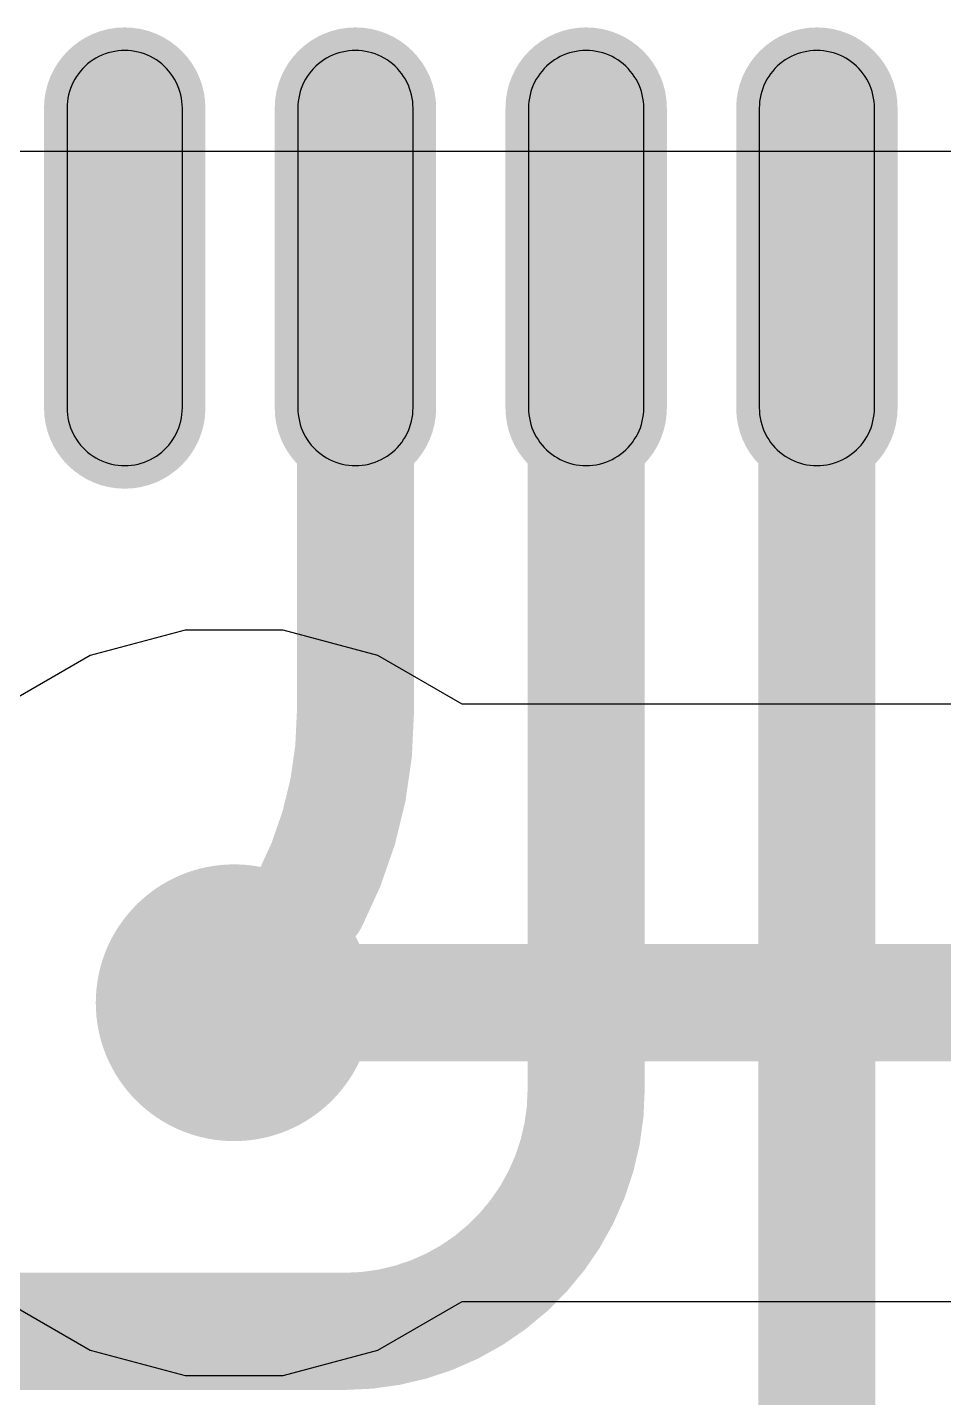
# Model space of a CAD drawing. Header units: inches. Extents: x 0.38 to 9.66, y 2.79 to 4.95.
# Drawn here: x 5.3994 to 5.4776, y 3.7285 to 3.8454 of the extents above; entities that cross this region are included whole.
import ezdxf

# ---------------------------------------------------------------- set-up
doc = ezdxf.new("R2010")
doc.units = ezdxf.units.IN
doc.header["$MEASUREMENT"] = 0
for name, color, linetype in [('Bottom Layer', 5, 'Continuous'), ('Top Layer', 1, 'Continuous'), ('Top Paste', 8, 'Continuous'), ('Top Solder', 216, 'Continuous'), ('Via Holes', 16, 'Continuous')]:
    doc.layers.add(name, color=color, linetype=linetype)

# ---------------------------------------------------------------- blocks, each defined once
blk = doc.blocks.new('QFN_32_L5_0_W5_0_P0_50_BL_EP3_8_4')
at = {"layer": 'Top Layer'}
h = blk.add_hatch(color=1, dxfattribs=at)
edge = h.paths.add_edge_path()
edge.add_arc((0.091535, -0.0098), 0.004921, 90, 270)
edge.add_line((0.091535, -0.014722), (0.117125, -0.014722))
edge.add_arc((0.117125, -0.0098), 0.004921, 270, 450)
edge.add_line((0.117125, -0.004879), (0.091535, -0.004879))
h = blk.add_hatch(color=1, dxfattribs=at)
edge = h.paths.add_edge_path()
edge.add_arc((0.091535, -0.0295), 0.004921, 90, 270)
edge.add_line((0.091535, -0.034422), (0.117125, -0.034422))
edge.add_arc((0.117125, -0.0295), 0.004921, 270, 450)
edge.add_line((0.117125, -0.024578), (0.091535, -0.024578))
h = blk.add_hatch(color=1, dxfattribs=at)
edge = h.paths.add_edge_path()
edge.add_arc((0.091535, -0.0492), 0.004921, 90, 270)
edge.add_line((0.091535, -0.054122), (0.117125, -0.054122))
edge.add_arc((0.117125, -0.0492), 0.004921, 270, 450)
edge.add_line((0.117125, -0.044278), (0.091535, -0.044278))
h = blk.add_hatch(color=1, dxfattribs=at)
edge = h.paths.add_edge_path()
edge.add_arc((0.091535, -0.0689), 0.004921, 90, 270)
edge.add_line((0.091535, -0.073821), (0.117125, -0.073821))
edge.add_arc((0.117125, -0.0689), 0.004921, 270, 450)
edge.add_line((0.117125, -0.063979), (0.091535, -0.063979))
at = {"layer": 'Top Solder'}
h = blk.add_hatch(color=216, dxfattribs=at)
edge = h.paths.add_edge_path()
edge.add_arc((0.091535, -0.0098), 0.00689, 90, 270)
edge.add_line((0.091535, -0.016691), (0.117125, -0.016691))
edge.add_arc((0.117125, -0.0098), 0.00689, 270, 450)
edge.add_line((0.117125, -0.00291), (0.091535, -0.00291))
h = blk.add_hatch(color=216, dxfattribs=at)
edge = h.paths.add_edge_path()
edge.add_arc((0.091535, -0.0295), 0.00689, 90, 270)
edge.add_line((0.091535, -0.03639), (0.117125, -0.03639))
edge.add_arc((0.117125, -0.0295), 0.00689, 270, 450)
edge.add_line((0.117125, -0.02261), (0.091535, -0.02261))
h = blk.add_hatch(color=216, dxfattribs=at)
edge = h.paths.add_edge_path()
edge.add_arc((0.091535, -0.0492), 0.00689, 90, 270)
edge.add_line((0.091535, -0.056091), (0.117125, -0.056091))
edge.add_arc((0.117125, -0.0492), 0.00689, 270, 450)
edge.add_line((0.117125, -0.042309), (0.091535, -0.042309))
h = blk.add_hatch(color=216, dxfattribs=at)
edge = h.paths.add_edge_path()
edge.add_arc((0.091535, -0.0689), 0.00689, 90, 270)
edge.add_line((0.091535, -0.07579), (0.117125, -0.07579))
edge.add_arc((0.117125, -0.0689), 0.00689, 270, 450)
edge.add_line((0.117125, -0.06201), (0.091535, -0.06201))
at = {"layer": 'Top Paste'}
for p, q in [((0.08883, -0.005688), (0.088596, -0.005852)), ((0.089074, -0.005537), (0.08883, -0.005688)), ((0.089326, -0.005402), (0.089074, -0.005537)), ((0.089585, -0.005281), (0.089326, -0.005402)), ((0.089852, -0.005175), (0.089585, -0.005281)), ((0.090123, -0.005085), (0.089852, -0.005175)), ((0.0904, -0.005011), (0.090123, -0.005085)), ((0.09068, -0.004953), (0.0904, -0.005011)), ((0.090964, -0.004911), (0.09068, -0.004953)), ((0.091249, -0.004886), (0.090964, -0.004911)), ((0.091535, -0.004878), (0.091249, -0.004886)), ((0.091249, -0.004886), (0.091249, -0.004886)), ((0.117125, -0.004878), (0.091535, -0.004878)), ((0.117411, -0.004886), (0.117125, -0.004878)), ((0.117696, -0.004911), (0.117411, -0.004886)), ((0.11798, -0.004953), (0.117696, -0.004911)), ((0.11826, -0.005011), (0.11798, -0.004953)), ((0.118537, -0.005085), (0.11826, -0.005011)), ((0.118808, -0.005175), (0.118537, -0.005085)), ((0.119075, -0.005281), (0.118808, -0.005175)), ((0.119334, -0.005402), (0.119075, -0.005281)), ((0.119586, -0.005537), (0.119334, -0.005402)), ((0.11983, -0.005688), (0.119586, -0.005537)), ((0.120064, -0.005852), (0.11983, -0.005688)), ((0.087587, -0.006861), (0.087423, -0.007095)), ((0.087765, -0.006636), (0.087587, -0.006861)), ((0.087955, -0.006422), (0.087765, -0.006636)), ((0.088157, -0.00622), (0.087955, -0.006422)), ((0.088371, -0.00603), (0.088157, -0.00622)), ((0.088596, -0.005852), (0.088371, -0.00603)), ((0.120289, -0.00603), (0.120064, -0.005852)), ((0.120503, -0.00622), (0.120289, -0.00603)), ((0.120705, -0.006422), (0.120503, -0.00622)), ((0.120895, -0.006636), (0.120705, -0.006422)), ((0.121073, -0.006861), (0.120895, -0.006636)), ((0.121237, -0.007095), (0.121073, -0.006861)), ((0.08691, -0.008117), (0.08682, -0.008388)), ((0.087016, -0.00785), (0.08691, -0.008117)), ((0.087137, -0.007591), (0.087016, -0.00785)), ((0.087272, -0.007339), (0.087137, -0.007591)), ((0.087423, -0.007095), (0.087272, -0.007339)), ((0.121388, -0.007339), (0.121237, -0.007095)), ((0.121523, -0.007591), (0.121388, -0.007339)), ((0.121644, -0.00785), (0.121523, -0.007591)), ((0.12175, -0.008117), (0.121644, -0.00785)), ((0.12184, -0.008388), (0.12175, -0.008117)), ((0.086646, -0.009229), (0.086621, -0.009514)), ((0.086688, -0.008945), (0.086646, -0.009229)), ((0.086746, -0.008665), (0.086688, -0.008945)), ((0.08682, -0.008388), (0.086746, -0.008665)), ((0.121914, -0.008665), (0.12184, -0.008388)), ((0.121972, -0.008945), (0.121914, -0.008665)), ((0.122014, -0.009229), (0.121972, -0.008945)), ((0.122039, -0.009514), (0.122014, -0.009229)), ((0.086621, -0.009514), (0.086613, -0.0098)), ((0.086613, -0.0098), (0.086621, -0.010086)), ((0.086621, -0.010086), (0.086646, -0.010371)), ((0.086646, -0.010371), (0.086688, -0.010655)), ((0.121972, -0.010655), (0.122014, -0.010371)), ((0.122014, -0.010371), (0.122039, -0.010086)), ((0.122047, -0.0098), (0.122039, -0.009514)), ((0.122039, -0.010086), (0.122047, -0.0098)), ((0.086688, -0.010655), (0.086746, -0.010935)), ((0.086746, -0.010935), (0.08682, -0.011212)), ((0.08682, -0.011212), (0.08691, -0.011483)), ((0.08691, -0.011483), (0.087016, -0.01175)), ((0.121644, -0.01175), (0.12175, -0.011483)), ((0.12175, -0.011483), (0.12184, -0.011212)), ((0.12184, -0.011212), (0.121914, -0.010935)), ((0.121914, -0.010935), (0.121972, -0.010655)), ((0.087016, -0.01175), (0.087137, -0.012009)), ((0.087137, -0.012009), (0.087272, -0.012261)), ((0.087272, -0.012261), (0.087423, -0.012505)), ((0.087423, -0.012505), (0.087587, -0.012739)), ((0.087587, -0.012739), (0.087765, -0.012964)), ((0.120895, -0.012964), (0.121073, -0.012739)), ((0.121073, -0.012739), (0.121237, -0.012505)), ((0.121237, -0.012505), (0.121388, -0.012261)), ((0.121388, -0.012261), (0.121523, -0.012009)), ((0.121523, -0.012009), (0.121644, -0.01175)), ((0.087765, -0.012964), (0.087955, -0.013178)), ((0.087955, -0.013178), (0.088157, -0.01338)), ((0.088157, -0.01338), (0.088371, -0.01357)), ((0.088371, -0.01357), (0.088596, -0.013748)), ((0.088596, -0.013748), (0.08883, -0.013912)), ((0.08883, -0.013912), (0.089074, -0.014063)), ((0.119586, -0.014063), (0.11983, -0.013912)), ((0.11983, -0.013912), (0.120064, -0.013748)), ((0.120064, -0.013748), (0.120289, -0.01357)), ((0.120289, -0.01357), (0.120503, -0.01338)), ((0.120503, -0.01338), (0.120705, -0.013178)), ((0.120705, -0.013178), (0.120895, -0.012964)), ((0.089074, -0.014063), (0.089326, -0.014198)), ((0.089326, -0.014198), (0.089585, -0.014319)), ((0.089585, -0.014319), (0.089852, -0.014425)), ((0.089852, -0.014425), (0.090123, -0.014515)), ((0.090123, -0.014515), (0.0904, -0.014589)), ((0.0904, -0.014589), (0.09068, -0.014647)), ((0.09068, -0.014647), (0.090964, -0.014689)), ((0.090964, -0.014689), (0.091249, -0.014714)), ((0.091249, -0.014714), (0.091535, -0.014722)), ((0.091535, -0.014722), (0.117125, -0.014722)), ((0.117125, -0.014722), (0.117411, -0.014714)), ((0.117411, -0.014714), (0.117696, -0.014689)), ((0.117696, -0.014689), (0.11798, -0.014647)), ((0.11798, -0.014647), (0.11826, -0.014589)), ((0.11826, -0.014589), (0.118537, -0.014515)), ((0.118537, -0.014515), (0.118808, -0.014425)), ((0.118808, -0.014425), (0.119075, -0.014319)), ((0.119075, -0.014319), (0.119334, -0.014198)), ((0.119334, -0.014198), (0.119586, -0.014063)), ((0.088596, -0.025552), (0.088371, -0.02573)), ((0.08883, -0.025388), (0.088596, -0.025552)), ((0.089074, -0.025237), (0.08883, -0.025388)), ((0.089326, -0.025102), (0.089074, -0.025237)), ((0.089585, -0.024981), (0.089326, -0.025102)), ((0.089852, -0.024875), (0.089585, -0.024981)), ((0.090123, -0.024785), (0.089852, -0.024875)), ((0.0904, -0.024711), (0.090123, -0.024785)), ((0.09068, -0.024653), (0.0904, -0.024711)), ((0.090964, -0.024611), (0.09068, -0.024653)), ((0.091249, -0.024586), (0.090964, -0.024611)), ((0.091535, -0.024578), (0.091249, -0.024586)), ((0.091249, -0.024586), (0.091249, -0.024586)), ((0.117125, -0.024578), (0.091535, -0.024578)), ((0.117411, -0.024586), (0.117125, -0.024578)), ((0.117696, -0.024611), (0.117411, -0.024586)), ((0.11798, -0.024653), (0.117696, -0.024611)), ((0.11826, -0.024711), (0.11798, -0.024653)), ((0.118537, -0.024785), (0.11826, -0.024711)), ((0.118808, -0.024875), (0.118537, -0.024785)), ((0.119075, -0.024981), (0.118808, -0.024875)), ((0.119334, -0.025102), (0.119075, -0.024981)), ((0.119586, -0.025237), (0.119334, -0.025102)), ((0.11983, -0.025388), (0.119586, -0.025237)), ((0.120064, -0.025552), (0.11983, -0.025388)), ((0.120289, -0.02573), (0.120064, -0.025552)), ((0.087423, -0.026795), (0.087272, -0.027039)), ((0.087587, -0.026561), (0.087423, -0.026795)), ((0.087765, -0.026336), (0.087587, -0.026561)), ((0.087955, -0.026122), (0.087765, -0.026336)), ((0.088157, -0.02592), (0.087955, -0.026122)), ((0.088371, -0.02573), (0.088157, -0.02592)), ((0.120503, -0.02592), (0.120289, -0.02573)), ((0.120705, -0.026122), (0.120503, -0.02592)), ((0.120895, -0.026336), (0.120705, -0.026122)), ((0.121073, -0.026561), (0.120895, -0.026336)), ((0.121237, -0.026795), (0.121073, -0.026561)), ((0.121388, -0.027039), (0.121237, -0.026795)), ((0.08691, -0.027817), (0.08682, -0.028088)), ((0.087016, -0.02755), (0.08691, -0.027817)), ((0.087137, -0.027291), (0.087016, -0.02755)), ((0.087272, -0.027039), (0.087137, -0.027291)), ((0.121523, -0.027291), (0.121388, -0.027039)), ((0.121644, -0.02755), (0.121523, -0.027291)), ((0.12175, -0.027817), (0.121644, -0.02755)), ((0.12184, -0.028088), (0.12175, -0.027817)), ((0.086621, -0.029214), (0.086613, -0.0295)), ((0.086646, -0.028929), (0.086621, -0.029214)), ((0.086688, -0.028645), (0.086646, -0.028929)), ((0.086746, -0.028365), (0.086688, -0.028645)), ((0.08682, -0.028088), (0.086746, -0.028365)), ((0.121914, -0.028365), (0.12184, -0.028088)), ((0.121972, -0.028645), (0.121914, -0.028365)), ((0.122014, -0.028929), (0.121972, -0.028645)), ((0.122039, -0.029214), (0.122014, -0.028929)), ((0.122047, -0.0295), (0.122039, -0.029214)), ((0.086613, -0.0295), (0.086621, -0.029786)), ((0.086621, -0.029786), (0.086646, -0.030071)), ((0.086646, -0.030071), (0.086688, -0.030355)), ((0.086688, -0.030355), (0.086746, -0.030635)), ((0.121914, -0.030635), (0.121972, -0.030355)), ((0.121972, -0.030355), (0.122014, -0.030071)), ((0.122014, -0.030071), (0.122039, -0.029786)), ((0.122039, -0.029786), (0.122047, -0.0295)), ((0.086746, -0.030635), (0.08682, -0.030912)), ((0.08682, -0.030912), (0.08691, -0.031183)), ((0.08691, -0.031183), (0.087016, -0.03145)), ((0.087016, -0.03145), (0.087137, -0.031709)), ((0.121523, -0.031709), (0.121644, -0.03145)), ((0.121644, -0.03145), (0.12175, -0.031183)), ((0.12175, -0.031183), (0.12184, -0.030912)), ((0.12184, -0.030912), (0.121914, -0.030635)), ((0.087137, -0.031709), (0.087272, -0.031961)), ((0.087272, -0.031961), (0.087423, -0.032205)), ((0.087423, -0.032205), (0.087587, -0.032439)), ((0.087587, -0.032439), (0.087765, -0.032664)), ((0.087765, -0.032664), (0.087955, -0.032878)), ((0.120705, -0.032878), (0.120895, -0.032664)), ((0.120895, -0.032664), (0.121073, -0.032439)), ((0.121073, -0.032439), (0.121237, -0.032205)), ((0.121237, -0.032205), (0.121388, -0.031961)), ((0.121388, -0.031961), (0.121523, -0.031709)), ((0.087955, -0.032878), (0.088157, -0.03308)), ((0.088157, -0.03308), (0.088371, -0.03327)), ((0.088371, -0.03327), (0.088596, -0.033448)), ((0.088596, -0.033448), (0.08883, -0.033612)), ((0.08883, -0.033612), (0.089074, -0.033763)), ((0.089074, -0.033763), (0.089326, -0.033898)), ((0.089326, -0.033898), (0.089585, -0.034019)), ((0.119075, -0.034019), (0.119334, -0.033898)), ((0.119334, -0.033898), (0.119586, -0.033763)), ((0.119586, -0.033763), (0.11983, -0.033612)), ((0.11983, -0.033612), (0.120064, -0.033448)), ((0.120064, -0.033448), (0.120289, -0.03327)), ((0.120289, -0.03327), (0.120503, -0.03308)), ((0.120503, -0.03308), (0.120705, -0.032878)), ((0.089585, -0.034019), (0.089852, -0.034125)), ((0.089852, -0.034125), (0.090123, -0.034215)), ((0.090123, -0.034215), (0.0904, -0.034289)), ((0.0904, -0.034289), (0.09068, -0.034347)), ((0.09068, -0.034347), (0.090964, -0.034389)), ((0.090964, -0.034389), (0.091249, -0.034414)), ((0.091249, -0.034414), (0.091535, -0.034422)), ((0.091535, -0.034422), (0.117125, -0.034422)), ((0.117125, -0.034422), (0.117411, -0.034414)), ((0.117411, -0.034414), (0.117696, -0.034389)), ((0.117696, -0.034389), (0.11798, -0.034347)), ((0.11798, -0.034347), (0.11826, -0.034289)), ((0.11826, -0.034289), (0.118537, -0.034215)), ((0.118537, -0.034215), (0.118808, -0.034125)), ((0.118808, -0.034125), (0.119075, -0.034019)), ((0.0904, -0.044411), (0.090123, -0.044485)), ((0.09068, -0.044353), (0.0904, -0.044411)), ((0.090964, -0.044311), (0.09068, -0.044353)), ((0.091249, -0.044286), (0.090964, -0.044311)), ((0.091535, -0.044278), (0.091249, -0.044286)), ((0.091249, -0.044286), (0.091249, -0.044286)), ((0.117125, -0.044278), (0.091535, -0.044278)), ((0.117411, -0.044286), (0.117125, -0.044278)), ((0.117696, -0.044311), (0.117411, -0.044286)), ((0.11798, -0.044353), (0.117696, -0.044311)), ((0.11826, -0.044411), (0.11798, -0.044353)), ((0.118537, -0.044485), (0.11826, -0.044411)), ((0.088371, -0.04543), (0.088157, -0.04562)), ((0.088596, -0.045252), (0.088371, -0.04543)), ((0.08883, -0.045088), (0.088596, -0.045252)), ((0.089074, -0.044937), (0.08883, -0.045088)), ((0.089326, -0.044802), (0.089074, -0.044937)), ((0.089585, -0.044681), (0.089326, -0.044802)), ((0.089852, -0.044575), (0.089585, -0.044681)), ((0.090123, -0.044485), (0.089852, -0.044575)), ((0.118808, -0.044575), (0.118537, -0.044485)), ((0.119075, -0.044681), (0.118808, -0.044575)), ((0.119334, -0.044802), (0.119075, -0.044681)), ((0.119586, -0.044937), (0.119334, -0.044802)), ((0.11983, -0.045088), (0.119586, -0.044937)), ((0.120064, -0.045252), (0.11983, -0.045088)), ((0.120289, -0.04543), (0.120064, -0.045252)), ((0.120503, -0.04562), (0.120289, -0.04543)), ((0.087272, -0.046739), (0.087137, -0.046991)), ((0.087423, -0.046495), (0.087272, -0.046739)), ((0.087587, -0.046261), (0.087423, -0.046495)), ((0.087765, -0.046036), (0.087587, -0.046261)), ((0.087955, -0.045822), (0.087765, -0.046036)), ((0.088157, -0.04562), (0.087955, -0.045822)), ((0.120705, -0.045822), (0.120503, -0.04562)), ((0.120895, -0.046036), (0.120705, -0.045822)), ((0.121073, -0.046261), (0.120895, -0.046036)), ((0.121237, -0.046495), (0.121073, -0.046261)), ((0.121388, -0.046739), (0.121237, -0.046495)), ((0.121523, -0.046991), (0.121388, -0.046739)), ((0.08682, -0.047788), (0.086746, -0.048065)), ((0.08691, -0.047517), (0.08682, -0.047788)), ((0.087016, -0.04725), (0.08691, -0.047517)), ((0.087137, -0.046991), (0.087016, -0.04725)), ((0.121644, -0.04725), (0.121523, -0.046991)), ((0.12175, -0.047517), (0.121644, -0.04725)), ((0.12184, -0.047788), (0.12175, -0.047517)), ((0.121914, -0.048065), (0.12184, -0.047788)), ((0.086621, -0.048914), (0.086613, -0.0492)), ((0.086646, -0.048629), (0.086621, -0.048914)), ((0.086688, -0.048345), (0.086646, -0.048629)), ((0.086746, -0.048065), (0.086688, -0.048345)), ((0.121972, -0.048345), (0.121914, -0.048065)), ((0.122014, -0.048629), (0.121972, -0.048345)), ((0.122039, -0.048914), (0.122014, -0.048629)), ((0.122047, -0.0492), (0.122039, -0.048914)), ((0.086613, -0.0492), (0.086621, -0.049486)), ((0.086621, -0.049486), (0.086646, -0.049771)), ((0.086646, -0.049771), (0.086688, -0.050055)), ((0.086688, -0.050055), (0.086746, -0.050335)), ((0.121914, -0.050335), (0.121972, -0.050055)), ((0.121972, -0.050055), (0.122014, -0.049771)), ((0.122014, -0.049771), (0.122039, -0.049486)), ((0.122039, -0.049486), (0.122047, -0.0492)), ((0.086746, -0.050335), (0.08682, -0.050612)), ((0.08682, -0.050612), (0.08691, -0.050883)), ((0.08691, -0.050883), (0.087016, -0.05115)), ((0.087016, -0.05115), (0.087137, -0.051409)), ((0.087137, -0.051409), (0.087272, -0.051661)), ((0.121388, -0.051661), (0.121523, -0.051409)), ((0.121523, -0.051409), (0.121644, -0.05115)), ((0.121644, -0.05115), (0.12175, -0.050883)), ((0.12175, -0.050883), (0.12184, -0.050612)), ((0.12184, -0.050612), (0.121914, -0.050335)), ((0.087272, -0.051661), (0.087423, -0.051905)), ((0.087423, -0.051905), (0.087587, -0.052139)), ((0.087587, -0.052139), (0.087765, -0.052364)), ((0.087765, -0.052364), (0.087955, -0.052578)), ((0.087955, -0.052578), (0.088157, -0.05278)), ((0.120503, -0.05278), (0.120705, -0.052578)), ((0.120705, -0.052578), (0.120895, -0.052364)), ((0.120895, -0.052364), (0.121073, -0.052139)), ((0.121073, -0.052139), (0.121237, -0.051905)), ((0.121237, -0.051905), (0.121388, -0.051661)), ((0.088157, -0.05278), (0.088371, -0.05297)), ((0.088371, -0.05297), (0.088596, -0.053148)), ((0.088596, -0.053148), (0.08883, -0.053312)), ((0.08883, -0.053312), (0.089074, -0.053463)), ((0.089074, -0.053463), (0.089326, -0.053598)), ((0.089326, -0.053598), (0.089585, -0.053719)), ((0.089585, -0.053719), (0.089852, -0.053825)), ((0.118808, -0.053825), (0.119075, -0.053719)), ((0.119075, -0.053719), (0.119334, -0.053598)), ((0.119334, -0.053598), (0.119586, -0.053463)), ((0.119586, -0.053463), (0.11983, -0.053312)), ((0.11983, -0.053312), (0.120064, -0.053148)), ((0.120064, -0.053148), (0.120289, -0.05297)), ((0.120289, -0.05297), (0.120503, -0.05278)), ((0.089852, -0.053825), (0.090123, -0.053915)), ((0.090123, -0.053915), (0.0904, -0.053989)), ((0.0904, -0.053989), (0.09068, -0.054047)), ((0.09068, -0.054047), (0.090964, -0.054089)), ((0.090964, -0.054089), (0.091249, -0.054114)), ((0.091249, -0.054114), (0.091535, -0.054122)), ((0.091535, -0.054122), (0.117125, -0.054122)), ((0.117125, -0.054122), (0.117411, -0.054114)), ((0.117411, -0.054114), (0.117696, -0.054089)), ((0.117696, -0.054089), (0.11798, -0.054047)), ((0.11798, -0.054047), (0.11826, -0.053989)), ((0.11826, -0.053989), (0.118537, -0.053915)), ((0.118537, -0.053915), (0.118808, -0.053825)), ((0.089852, -0.064275), (0.089585, -0.064381)), ((0.090123, -0.064185), (0.089852, -0.064275)), ((0.0904, -0.064111), (0.090123, -0.064185)), ((0.09068, -0.064053), (0.0904, -0.064111)), ((0.090964, -0.064011), (0.09068, -0.064053)), ((0.091249, -0.063986), (0.090964, -0.064011)), ((0.091535, -0.063978), (0.091249, -0.063986)), ((0.091249, -0.063986), (0.091249, -0.063986)), ((0.117125, -0.063978), (0.091535, -0.063978)), ((0.117411, -0.063986), (0.117125, -0.063978)), ((0.117696, -0.064011), (0.117411, -0.063986)), ((0.11798, -0.064053), (0.117696, -0.064011)), ((0.11826, -0.064111), (0.11798, -0.064053)), ((0.118537, -0.064185), (0.11826, -0.064111)), ((0.118808, -0.064275), (0.118537, -0.064185)), ((0.119075, -0.064381), (0.118808, -0.064275)), ((0.088157, -0.06532), (0.087955, -0.065522)), ((0.088371, -0.06513), (0.088157, -0.06532)), ((0.088596, -0.064952), (0.088371, -0.06513)), ((0.08883, -0.064788), (0.088596, -0.064952)), ((0.089074, -0.064637), (0.08883, -0.064788)), ((0.089326, -0.064502), (0.089074, -0.064637)), ((0.089585, -0.064381), (0.089326, -0.064502)), ((0.119334, -0.064502), (0.119075, -0.064381)), ((0.119586, -0.064637), (0.119334, -0.064502)), ((0.11983, -0.064788), (0.119586, -0.064637)), ((0.120064, -0.064952), (0.11983, -0.064788)), ((0.120289, -0.06513), (0.120064, -0.064952)), ((0.120503, -0.06532), (0.120289, -0.06513)), ((0.120705, -0.065522), (0.120503, -0.06532)), ((0.087272, -0.066439), (0.087137, -0.066691)), ((0.087423, -0.066195), (0.087272, -0.066439)), ((0.087587, -0.065961), (0.087423, -0.066195)), ((0.087765, -0.065736), (0.087587, -0.065961)), ((0.087955, -0.065522), (0.087765, -0.065736)), ((0.120895, -0.065736), (0.120705, -0.065522)), ((0.121073, -0.065961), (0.120895, -0.065736)), ((0.121237, -0.066195), (0.121073, -0.065961)), ((0.121388, -0.066439), (0.121237, -0.066195)), ((0.121523, -0.066691), (0.121388, -0.066439)), ((0.086746, -0.067765), (0.086688, -0.068045)), ((0.08682, -0.067488), (0.086746, -0.067765)), ((0.08691, -0.067217), (0.08682, -0.067488)), ((0.087016, -0.06695), (0.08691, -0.067217)), ((0.087137, -0.066691), (0.087016, -0.06695)), ((0.121644, -0.06695), (0.121523, -0.066691)), ((0.12175, -0.067217), (0.121644, -0.06695)), ((0.12184, -0.067488), (0.12175, -0.067217)), ((0.121914, -0.067765), (0.12184, -0.067488)), ((0.121972, -0.068045), (0.121914, -0.067765)), ((0.086621, -0.068614), (0.086613, -0.0689)), ((0.086613, -0.0689), (0.086621, -0.069186)), ((0.086646, -0.068329), (0.086621, -0.068614)), ((0.086688, -0.068045), (0.086646, -0.068329)), ((0.122014, -0.068329), (0.121972, -0.068045)), ((0.122039, -0.068614), (0.122014, -0.068329)), ((0.122047, -0.0689), (0.122039, -0.068614)), ((0.122039, -0.069186), (0.122047, -0.0689)), ((0.086621, -0.069186), (0.086646, -0.069471)), ((0.086646, -0.069471), (0.086688, -0.069755)), ((0.086688, -0.069755), (0.086746, -0.070035)), ((0.086746, -0.070035), (0.08682, -0.070312)), ((0.12184, -0.070312), (0.121914, -0.070035)), ((0.121914, -0.070035), (0.121972, -0.069755)), ((0.121972, -0.069755), (0.122014, -0.069471)), ((0.122014, -0.069471), (0.122039, -0.069186)), ((0.08682, -0.070312), (0.08691, -0.070583)), ((0.08691, -0.070583), (0.087016, -0.07085)), ((0.087016, -0.07085), (0.087137, -0.071109)), ((0.087137, -0.071109), (0.087272, -0.071361)), ((0.121388, -0.071361), (0.121523, -0.071109)), ((0.121523, -0.071109), (0.121644, -0.07085)), ((0.121644, -0.07085), (0.12175, -0.070583)), ((0.12175, -0.070583), (0.12184, -0.070312)), ((0.087272, -0.071361), (0.087423, -0.071605)), ((0.087423, -0.071605), (0.087587, -0.071839)), ((0.087587, -0.071839), (0.087765, -0.072064)), ((0.087765, -0.072064), (0.087955, -0.072278)), ((0.087955, -0.072278), (0.088157, -0.07248)), ((0.088157, -0.07248), (0.088371, -0.07267)), ((0.120289, -0.07267), (0.120503, -0.07248)), ((0.120503, -0.07248), (0.120705, -0.072278)), ((0.120705, -0.072278), (0.120895, -0.072064)), ((0.120895, -0.072064), (0.121073, -0.071839)), ((0.121073, -0.071839), (0.121237, -0.071605)), ((0.121237, -0.071605), (0.121388, -0.071361)), ((0.088371, -0.07267), (0.088596, -0.072848)), ((0.088596, -0.072848), (0.08883, -0.073012)), ((0.08883, -0.073012), (0.089074, -0.073163)), ((0.089074, -0.073163), (0.089326, -0.073298)), ((0.089326, -0.073298), (0.089585, -0.073419)), ((0.089585, -0.073419), (0.089852, -0.073525)), ((0.089852, -0.073525), (0.090123, -0.073615)), ((0.090123, -0.073615), (0.0904, -0.073689)), ((0.11826, -0.073689), (0.118537, -0.073615)), ((0.118537, -0.073615), (0.118808, -0.073525)), ((0.118808, -0.073525), (0.119075, -0.073419)), ((0.119075, -0.073419), (0.119334, -0.073298)), ((0.119334, -0.073298), (0.119586, -0.073163)), ((0.119586, -0.073163), (0.11983, -0.073012)), ((0.11983, -0.073012), (0.120064, -0.072848)), ((0.120064, -0.072848), (0.120289, -0.07267)), ((0.0904, -0.073689), (0.09068, -0.073747)), ((0.09068, -0.073747), (0.090964, -0.073789)), ((0.090964, -0.073789), (0.091249, -0.073814)), ((0.091249, -0.073814), (0.091535, -0.073822)), ((0.091535, -0.073822), (0.117125, -0.073822)), ((0.117125, -0.073822), (0.117411, -0.073814)), ((0.117411, -0.073814), (0.117696, -0.073789)), ((0.117696, -0.073789), (0.11798, -0.073747)), ((0.11798, -0.073747), (0.11826, -0.073689))]:
    blk.add_line(p, q, dxfattribs=at)

msp = doc.modelspace()

# ---------------------------------------------------------------- hatches: boundary and pattern name
at = {"layer": 'Bottom Layer'}
h = msp.add_hatch(color=5, dxfattribs=at)
edge = h.paths.add_edge_path()
edge.add_arc((5.41701, 3.76219), 0.01181, 0, 360)
at = {"layer": 'Top Layer'}
h = msp.add_hatch(color=1, dxfattribs=at)
edge = h.paths.add_edge_path()
edge.add_arc((5.41701, 3.76219), 0.01181, 0, 360)
at = {"layer": 'Via Holes'}
h = msp.add_hatch(color=7, dxfattribs=at)
edge = h.paths.add_edge_path()
edge.add_arc((5.41701, 3.76219), 0.00591, 0, 360)

# ---------------------------------------------------------------- linework, layer by layer
at = {"layer": 'Bottom Layer'}
for p, q in [((5.33698, 3.83488), (5.66451, 3.83488)), ((5.41282, 3.794), (5.40473, 3.79183)), ((5.4212, 3.794), (5.41282, 3.794)), ((5.42929, 3.79183), (5.4212, 3.794)), ((5.40473, 3.79183), (5.39748, 3.78764)), ((5.43648, 3.78768), (5.42929, 3.79183)), ((5.48885, 3.78768), (5.43648, 3.78768)), ((5.39748, 3.73673), (5.40473, 3.73255)), ((5.42929, 3.73255), (5.43648, 3.7367)), ((5.43648, 3.7367), (5.66519, 3.7367)), ((5.40473, 3.73255), (5.41282, 3.73038)), ((5.4212, 3.73038), (5.42929, 3.73255)), ((5.41282, 3.73038), (5.4212, 3.73038))]:
    msp.add_line(p, q, dxfattribs=at)
msp.add_lwpolyline([(5.41701, 3.76219, 0.01, 0.01, 0), (5.66519, 3.76219, 0.01, 0.01, 0)], format="xyseb", dxfattribs=at)
msp.add_lwpolyline([(5.41451, 3.76219, 0.005, 0.005, 1), (5.41951, 3.76219, 0.005, 0.005, 1)], format="xyseb", close=True, dxfattribs=at)
at = {"layer": 'Top Layer'}
for points in [[(5.42737, 3.787, 0.01, 0.01, 0), (5.42737, 3.82575, 0.01, 0.01, 0)], [(5.44707, 3.75478, 0.01, 0.01, 0), (5.44707, 3.82575, 0.01, 0.01, 0)], [(5.46677, 3.72284, 0.01, 0.01, 0), (5.46677, 3.82575, 0.01, 0.01, 0)], [(5.42737, 3.787, 0.01, 0.01, -0.120211), (5.42346, 3.77094, 0.01, 0.01, 0)], [(5.44707, 3.75478, 0.01, 0.01, -0.414214), (5.42644, 3.73414, 0.01, 0.01, 0)], [(5.36389, 3.73414, 0.01, 0.01, 0), (5.42644, 3.73414, 0.01, 0.01, 0)]]:
    msp.add_lwpolyline(points, format="xyseb", dxfattribs=at)
for points in [[(5.42487, 3.82575, 0.005, 0.005, 1), (5.42987, 3.82575, 0.005, 0.005, 1)], [(5.44457, 3.82575, 0.005, 0.005, 1), (5.44957, 3.82575, 0.005, 0.005, 1)], [(5.46427, 3.82575, 0.005, 0.005, 1), (5.46927, 3.82575, 0.005, 0.005, 1)], [(5.42487, 3.787, 0.005, 0.005, 1), (5.42987, 3.787, 0.005, 0.005, 1)], [(5.42487, 3.787, 0.005, 0.005, 1), (5.42987, 3.787, 0.005, 0.005, 1)], [(5.42096, 3.77094, 0.005, 0.005, 1), (5.42596, 3.77094, 0.005, 0.005, 1)], [(5.44457, 3.75478, 0.005, 0.005, 1), (5.44957, 3.75478, 0.005, 0.005, 1)], [(5.44457, 3.75478, 0.005, 0.005, 1), (5.44957, 3.75478, 0.005, 0.005, 1)], [(5.42394, 3.73414, 0.005, 0.005, 1), (5.42894, 3.73414, 0.005, 0.005, 1)], [(5.42394, 3.73414, 0.005, 0.005, 1), (5.42894, 3.73414, 0.005, 0.005, 1)]]:
    msp.add_lwpolyline(points, format="xyseb", close=True, dxfattribs=at)

# ---------------------------------------------------------------- block references
at = {"rotation": 270}
msp.add_blockref('QFN_32_L5_0_W5_0_P0_50_BL_EP3_8_4', (5.47657, 3.93008), dxfattribs=at)

doc.saveas('drawing.dxf')
